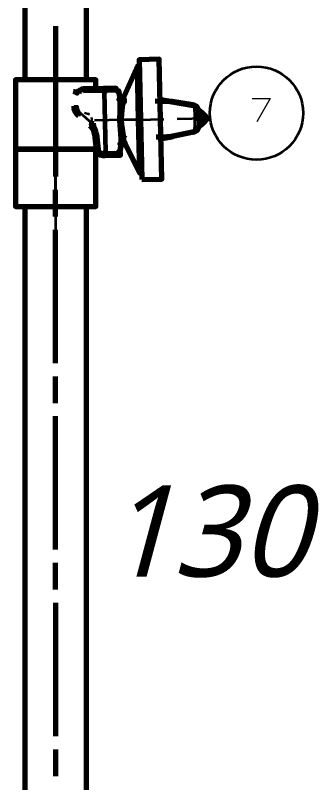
# Model space of a CAD drawing. Header units: millimetres. Extents: x 0 to 174, y 0 to 33.
# Drawn here: x 46.502 to 47.403, y 17.48 to 19.748 of the extents above; entities that cross this region are included whole.
import ezdxf

# ---------------------------------------------------------------- set-up
doc = ezdxf.new("R2010")
doc.units = ezdxf.units.MM
doc.layers.add('PDF_Geomertry', color=7, linetype='Continuous', true_color=0x405f80)
doc.layers.add('PDF_Text', color=7, linetype='Continuous')
doc.styles.add('PDF Lucida Handwriting Italic', font='')
doc.styles.get('PDF Lucida Handwriting Italic').set_extended_font_data('Lucida Handwriting', italic=True)

# ---------------------------------------------------------------- blocks, each defined once
blk = doc.blocks.new('SYM_7_036')
at = {"layer": 'PDF_Geomertry', "lineweight": 70}
for points in [[(0.0053, -0.1787), (0.0643, -0.1775), (0.0568, 0.1768), (-0.0022, 0.1756)], [(-0.1074, 0.0808), (-0.1076, 0.0906), (-0.1067, 0.0903), (-0.1049, 0.0889), (-0.1029, 0.0846), (-0.1025, 0.0808)], [(-0.1304, -0.0886), (-0.3678, -0.0886)], [(-0.0544, -0.0743), (-0.0544, -0.0742), (-0.0546, -0.0742), (-0.0546, -0.074), (-0.0558, -0.0736), (-0.0593, -0.0726), (-0.0557, -0.0726), (-0.0544, -0.0726)], [(-0.0987, -0.0976), (-0.0987, -0.0993), (-0.1, -0.1046), (-0.1015, -0.1067), (-0.1024, -0.1074), (-0.1033, -0.1075), (-0.1033, -0.1068), (-0.1036, -0.0978)]]:
    blk.add_lwpolyline(points, close=True, dxfattribs=at)
for points in [[(-0.0019, 0.1568), (-0.0076, 0.1567), (-0.0521, 0.0576)], [(-0.0008, -0.16), (-0.0042, -0.0017), (-0.0076, 0.1567)], [(-0.0571, 0.0529), (-0.0565, 0.0514), (-0.0537, 0.0492), (-0.0511, 0.0488), (-0.0489, 0.0493), (-0.0461, 0.0514), (-0.0461, 0.056), (-0.0487, 0.0536), (-0.0526, 0.0532), (-0.0558, 0.0549), (-0.0568, 0.0561), (-0.0572, 0.0576), (-0.0574, 0.0593), (-0.0622, 0.0835), (-0.0622, 0.0835), (-0.0622, 0.0833), (-0.0622, 0.0833), (-0.0625, 0.0832), (-0.0649, 0.0822), (-0.0668, 0.0817), (-0.0672, 0.0849), (-0.069, 0.0896), (-0.0719, 0.0913), (-0.1076, 0.0906), (-0.1667, 0.0893), (-0.1725, 0.0883)], [(-0.1925, 0.0854), (-0.1857, 0.0769), (-0.1954, 0.0815), (-0.1956, 0.0815)], [(-0.18, 0.0882), (-0.1797, 0.0869), (-0.1779, 0.0788)], [(-0.1792, 0.084), (-0.176, 0.0868), (-0.1725, 0.0883), (-0.1712, 0.0882), (-0.1703, 0.0885)], [(-0.1725, 0.0892), (-0.1725, 0.0883), (-0.1722, 0.0794)], [(-0.0583, -0.0985), (-0.0607, -0.0975), (-0.0631, -0.0969), (-0.0633, -0.1007), (-0.065, -0.105), (-0.0668, -0.1065), (-0.0676, -0.1068), (-0.0643, -0.1061), (-0.0615, -0.1043), (-0.0594, -0.1017), (-0.0583, -0.0985), (-0.0546, -0.0743), (-0.0529, -0.0711), (-0.0497, -0.0694), (-0.0461, -0.0701), (-0.0436, -0.0726), (-0.0435, -0.07), (-0.0461, -0.0675), (-0.05, -0.0672), (-0.0532, -0.0692), (-0.0544, -0.0726), (-0.0547, -0.0585), (-0.0578, -0.0312), (-0.0596, -0.0029), (-0.0589, 0.0256), (-0.0571, 0.0529), (-0.0572, 0.0576), (-0.0621, 0.0576), (-0.0607, 0.0579), (-0.0574, 0.0593), (-0.0557, 0.0565), (-0.0524, 0.0551), (-0.0489, 0.056), (-0.0464, 0.0585), (-0.0479, 0.0661), (-0.0481, 0.0665)], [(-0.059, 0.0678), (-0.0585, 0.0661), (-0.0585, 0.066), (-0.0583, 0.0651), (-0.0571, 0.0583)], [(0.1563, 0.0424), (0.1254, 0.0472), (0.0949, 0.0519), (0.0885, 0.0525), (0.0667, 0.0525), (0.045, 0.0526)], [(0.0854, 0.0533), (0.0672, 0.0561), (0.064, 0.0567)], [(0.0885, 0.0525), (0.1569, 0.0406), (0.1568, 0.0418), (0.1565, 0.0422), (0.1564, 0.0424), (0.1563, 0.0424), (0.1585, 0.0419)], [(-0.181, 0.0094), (-0.1847, 0.0129), (-0.1887, 0.0185), (-0.1919, 0.0246), (-0.1939, 0.0313), (-0.1946, 0.0381)], [(0.1728, 0.0236), (0.1722, 0.0272), (0.1708, 0.0307), (0.1685, 0.034), (0.1656, 0.0368), (0.1621, 0.0389), (0.1585, 0.0401), (0.1586, 0.0414), (0.1585, 0.0418), (0.1585, 0.0419), (0.1585, 0.0419), (0.1585, 0.0419), (0.165, 0.0388), (0.1685, 0.0353), (0.1717, 0.0297), (0.1728, 0.0236), (0.1729, 0.0163), (0.1731, 0.0081), (0.1728, 0.0067), (0.1714, 0.0036), (0.1711, 0.0024), (0.1711, 0.0017), (0.1715, 0.0004), (0.1729, -0.0025), (0.1733, -0.0039), (0.1733, -0.0081), (0.1735, -0.0121), (0.1736, -0.0194), (0.1728, -0.0249), (0.1699, -0.03), (0.1667, -0.0332), (0.1601, -0.0365), (0.1603, -0.0379), (0.1603, -0.0383), (0.1601, -0.0383), (0.1601, -0.0385), (0.1581, -0.0389), (0.0971, -0.051)], [(0.1569, 0.0406), (0.1585, 0.0401)], [(0.1718, 0.029), (0.1803, 0.0211), (0.1842, 0.0176), (0.1878, 0.0142), (0.1914, 0.011), (0.1943, 0.0082), (0.2003, 0.0026), (0.1946, -0.0032), (0.1932, -0.0046), (0.1811, -0.0167), (0.1729, -0.0249)], [(-0.156, 0.0186), (-0.1561, 0.0182), (-0.1579, 0.0131)], [(0.1731, 0.0086), (0.1815, 0.0088), (0.1867, 0.01), (0.1908, 0.0099), (0.194, 0.0085), (0.1943, 0.0082)], [(0.1815, 0.0088), (0.184, 0.0081), (0.186, 0.0058), (0.1867, 0.0026)], [(-0.1479, -0.0189), (-0.1428, -0.0242), (-0.1387, -0.0303), (-0.136, -0.0369), (-0.1346, -0.0442), (-0.1364, -0.0335), (-0.1383, -0.0264), (-0.1429, -0.0129), (-0.141, -0.0129), (-0.1383, -0.0131), (-0.1381, -0.0131), (-0.1379, -0.0132), (-0.1379, -0.0132), (-0.1379, -0.0132)], [(-0.139, -0.0026), (-0.1449, -0.0032)], [(-0.1379, -0.0133), (-0.1371, -0.0212), (-0.1361, -0.029), (-0.1353, -0.0367), (-0.135, -0.0404), (-0.1349, -0.0414), (-0.1346, -0.0442), (-0.1294, -0.0903), (-0.1261, -0.0993), (-0.119, -0.1056), (-0.1097, -0.1076), (-0.1033, -0.1075), (-0.0676, -0.1068), (-0.0578, -0.1065), (-0.0579, -0.0985)], [(-0.0596, -0.0029), (-0.0507, -0.0026)], [(0.1729, -0.0254), (0.1736, -0.0194), (0.1733, -0.0236), (0.1719, -0.0278), (0.1699, -0.0314), (0.1671, -0.0344), (0.1637, -0.0368), (0.1601, -0.0383)], [(0.1733, -0.0044), (0.1818, -0.0043), (0.1871, -0.0053), (0.1911, -0.0049), (0.1943, -0.0035), (0.1946, -0.0032)], [(0.1581, -0.0389), (0.1581, -0.0389), (0.1583, -0.0386), (0.1585, -0.0382), (0.1586, -0.0371), (0.0907, -0.0518)], [(0.1586, -0.0371), (0.1601, -0.0365)], [(-0.0547, -0.0585), (-0.0544, -0.0571), (-0.0535, -0.0558), (-0.0503, -0.0542), (-0.0464, -0.0544), (-0.0449, -0.0553), (-0.0438, -0.0564)], [(0.0665, -0.0571), (0.0878, -0.0529), (0.0971, -0.051), (0.0907, -0.0518), (0.069, -0.0529), (0.0472, -0.0537)], [(-0.0543, -0.0742), (-0.0549, -0.0761)], [(-0.0543, -0.0735), (-0.0544, -0.0743), (-0.0544, -0.0743), (-0.0544, -0.0743), (-0.0544, -0.0744), (-0.0543, -0.0743)], [(-0.0458, -0.0703), (-0.0008, -0.16), (0.0049, -0.1599)], [(-0.0439, -0.0743), (-0.0436, -0.0726)]]:
    blk.add_lwpolyline(points, dxfattribs=at)
at = {"layer": 'PDF_Geomertry', "lineweight": 35}
for points in [[(-0.1779, 0.0788), (-0.1722, 0.0794)], [(-0.1097, -0.1076), (-0.11, -0.0979), (-0.1036, -0.0978), (-0.1074, 0.0808), (-0.1664, 0.0796)], [(0.0015, -0.0015), (-0.0042, -0.0017), (-0.0507, -0.0026), (-0.0501, 0.0161), (-0.0481, 0.0344), (-0.046, 0.0514)], [(-0.0461, 0.056), (-0.0464, 0.0585)], [(0.0593, 0.0565), (0.064, 0.0567)], [(0.0594, 0.0528), (0.0854, 0.0533)], [(-0.1946, 0.0381), (-0.1939, 0.0382), (-0.185, 0.0383), (-0.1849, 0.0383), (-0.1836, 0.0303), (-0.1801, 0.0229), (-0.1747, 0.0168)], [(0.1585, 0.0401), (0.1606, 0.0157), (0.1611, -0.0121), (0.1601, -0.0365)], [(-0.1479, -0.0189), (-0.1475, -0.0183), (-0.1417, -0.0115), (-0.1747, 0.0168), (-0.181, 0.0094)], [(0.1711, 0.0024), (0.1867, 0.0026), (0.1907, 0.0042), (0.194, 0.0085)], [(0.1711, 0.0017), (0.1867, 0.0021), (0.1908, 0.0008), (0.1926, -0.001), (0.1943, -0.0035)], [(0.1729, 0.0157), (0.1742, 0.0144), (0.1729, 0.0144)], [(0.1803, 0.0211), (0.1794, 0.0203), (0.1742, 0.0144), (0.1867, 0.01)], [(0.1867, 0.0021), (0.1861, -0.0011), (0.1843, -0.0033), (0.1818, -0.0043)], [(-0.1249, -0.0431), (-0.1278, -0.0312), (-0.1335, -0.0204), (-0.1417, -0.0115)], [(-0.0435, -0.07), (-0.0438, -0.0564), (-0.0482, -0.0292), (-0.05, -0.016), (-0.0507, -0.0026)], [(0.1735, -0.0115), (0.1747, -0.0103), (0.1735, -0.0103)], [(0.1871, -0.0053), (0.1747, -0.0103), (0.1811, -0.0167)], [(-0.1346, -0.0442), (-0.1342, -0.0442), (-0.1337, -0.044), (-0.1317, -0.0439), (-0.1249, -0.0431), (-0.1199, -0.0893), (-0.1287, -0.0903), (-0.1294, -0.0903)], [(0.0878, -0.0529), (0.0617, -0.0535)], [(0.0665, -0.0571), (0.0617, -0.0572)], [(-0.1199, -0.0893), (-0.1194, -0.0911), (-0.1189, -0.0926), (-0.1176, -0.0944), (-0.1167, -0.0956), (-0.115, -0.0967), (-0.1135, -0.0974), (-0.1115, -0.0979), (-0.11, -0.0979)]]:
    blk.add_lwpolyline(points, dxfattribs=at)
blk.add_lwpolyline([(-0.0987, -0.0976), (-0.0631, -0.0969), (-0.0593, -0.0726), (-0.0621, 0.0576), (-0.0668, 0.0817), (-0.1025, 0.0808)], close=True, dxfattribs=at)

msp = doc.modelspace()

# ---------------------------------------------------------------- linework, layer by layer
at = {"layer": 'PDF_Geomertry', "lineweight": 70}
for points in [[(46.5296, 22.2561), (46.5296, 19.5572)], [(46.7119, 19.5572), (46.7119, 22.2561)], [(46.7394, 19.5311), (46.7394, 19.5572), (46.5021, 19.5572), (46.5021, 19.3525), (46.5021, 19.1832), (46.7394, 19.1832), (46.7394, 19.3525), (46.7394, 19.359)], [(46.5296, 19.1832), (46.5296, 17.2021)], [(46.7119, 17.2021), (46.7119, 19.1832)]]:
    msp.add_lwpolyline(points, dxfattribs=at)
at = {"layer": 'PDF_Geomertry', "color": 3, "lineweight": 70}
for points in [[(46.6208, 19.7157), (46.6208, 19.3525), (46.6208, 19.2714)], [(46.6208, 19.1533), (46.6208, 19.2321)], [(46.6208, 18.7203), (46.6208, 19.1139)], [(46.6208, 18.6021), (46.6208, 18.6808)], [(46.6208, 18.169), (46.6208, 18.5628)], [(46.6208, 18.051), (46.6208, 18.1297)], [(46.6208, 18.0115), (46.6208, 17.6179)], [(46.6208, 17.5785), (46.6208, 17.4997)]]:
    msp.add_lwpolyline(points, dxfattribs=at)
at = {"layer": 'PDF_Geomertry', "color": 18, "lineweight": 35, "true_color": 0x260000}
for points in [[(46.6208, 19.7157), (46.6208, 19.3219)], [(46.6208, 19.5336), (46.6208, 19.6851)], [(46.6208, 19.4156), (46.6208, 19.4943)], [(46.6208, 19.2714), (46.6208, 19.4806), (46.6208, 19.3467)], [(46.8221, 19.4385), (46.7358, 19.4367)], [(46.8615, 19.4393), (46.9403, 19.441)], [(46.9796, 19.4418), (47.0658, 19.4438)], [(46.6208, 19.3761), (46.6208, 19.2246), (46.6208, 19.2826)], [(46.6208, 19.2285), (46.6208, 19.3072)], [(46.6208, 19.1533), (46.6208, 19.2321)], [(46.6208, 19.1892), (46.6208, 19.0553)], [(46.6208, 18.7203), (46.6208, 19.1139)], [(46.6208, 18.6021), (46.6208, 18.6808)], [(46.6208, 18.169), (46.6208, 18.5628)], [(46.6208, 18.051), (46.6208, 18.1297)], [(46.6208, 18.0115), (46.6208, 17.6179)], [(46.6208, 17.5785), (46.6208, 17.4997)]]:
    msp.add_lwpolyline(points, dxfattribs=at)
at = {"layer": 'PDF_Geomertry', "color": 18, "lineweight": 13, "true_color": 0x260000}
msp.add_lwpolyline([(47.2007, 19.5017), (47.2542, 19.5017), (47.2142, 19.4328)], dxfattribs=at)
at = {"layer": 'PDF_Geomertry', "color": 18, "lineweight": 35, "true_color": 0x260000}
msp.add_circle((47.2138, 19.4589), 0.1378, dxfattribs=at)

# ---------------------------------------------------------------- block references
msp.add_blockref('SYM_7_036', (46.8699, 19.4411))

# ---------------------------------------------------------------- texts
at = {"layer": 'PDF_Text', "insert": (46.765, 18.0855), "char_height": 0.26906, "attachment_point": 7, "style": 'PDF Lucida Handwriting Italic'}
msp.add_mtext('130', dxfattribs=at)

doc.saveas('drawing.dxf')
